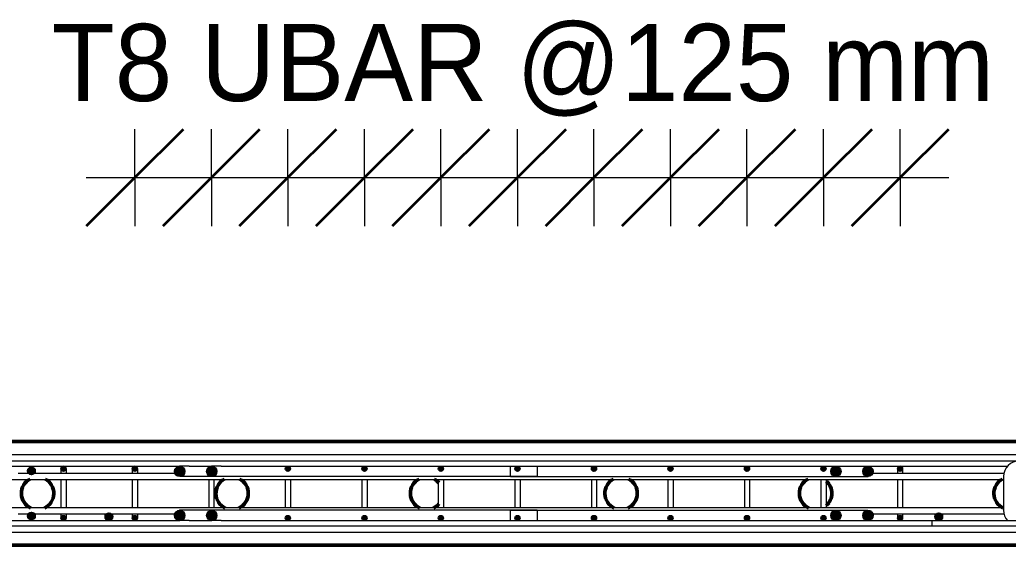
# Model space of a CAD drawing. Header units: millimetres. Extents: x 65441 to 98797, y 2255 to 31386.
# Drawn here: x 84774 to 86299, y 30290 to 31101 of the extents above; entities that cross this region are included whole.
import ezdxf

# ---------------------------------------------------------------- set-up
doc = ezdxf.new("R2010")
doc.units = ezdxf.units.MM
for name, color, linetype, lineweight in [('A-ANNO-DIMS', 211, 'Continuous', 9), ('A-ANNO-DIMS-50', 211, 'Continuous', 9), ('A-WALL', 113, 'Continuous', 25), ('S-RBAR', 171, 'Continuous', 18), ('S-RBAR-IDEN', 171, 'Continuous', 9)]:
    doc.layers.add(name, color=color, linetype=linetype, lineweight=lineweight)
doc.styles.add('Nirmala UI', font='Nirmala.ttf', dxfattribs={"height": 119.0625})
doc.dimstyles.new('Arc_Length_-_2_5mm_Arial_1', dxfattribs={"dimscale": 304.8, "dimtxt": 125.683673, "dimasz": 0.492126, "dimexe": 0.246063, "dimexo": 0.0625, "dimgap": 0.287073, "dimtad": 1, "dimdec": 0, "dimzin": 0, "dimdsep": 46, "dimtxsty": 'Nirmala UI', "dimblk1": 'OBLIQUE', "dimblk2": 'OBLIQUE', "dimsah": 1, "dimcen": 0.09, "dimdle": 0.246063, "dimazin": 0, "dimtfac": 1, "dimtdec": 4, "dimtix": 1, "dimtmove": 0, "dimatfit": 3, "dimfxl": 0.246063, "dimfxlon": 1, "dimtvp": 1, "dimtolj": 1, "dimtzin": 0, "dimarcsym": 2})

# ---------------------------------------------------------------- blocks, each defined once
blk = doc.blocks.new('DIMBLOCK133-Elevation Top2')
at = {"layer": 'A-ANNO-DIMS-50', "lineweight": 35}
for p, q in [((84952, 30857.6), (85027, 30932.6)), ((85070, 30857.6), (85145, 30932.6)), ((84952, 30857.6), (84877, 30782.6)), ((85070, 30857.6), (84995, 30782.6))]:
    blk.add_line(p, q, dxfattribs=at)
at = {"layer": 'A-ANNO-DIMS-50'}
for p, q in [((84952, 30857.6), (84952, 30932.6)), ((85070, 30857.6), (85070, 30932.6)), ((84877, 30857.6), (85070, 30857.6)), ((84952, 30857.6), (84952, 30782.6)), ((85070, 30857.6), (85070, 30782.6))]:
    blk.add_line(p, q, dxfattribs=at)
blk = doc.blocks.new('_Oblique')
at = {"color": 0, "linetype": 'ByBlock', "lineweight": -2}
blk.add_line((-0.5, -0.5), (0.5, 0.5), dxfattribs=at)
blk = doc.blocks.new('DIMBLOCK134-Elevation Top2')
at = {"layer": 'A-ANNO-DIMS-50', "lineweight": 35}
for p, q in [((85070, 30857.6), (85145, 30932.6)), ((85188.1, 30857.6), (85263.1, 30932.6)), ((85070, 30857.6), (84995, 30782.6)), ((85188.1, 30857.6), (85113.1, 30782.6))]:
    blk.add_line(p, q, dxfattribs=at)
at = {"layer": 'A-ANNO-DIMS-50'}
for p, q in [((85070, 30857.6), (85070, 30932.6)), ((85188.1, 30857.6), (85188.1, 30932.6)), ((85070, 30857.6), (85188.1, 30857.6)), ((85070, 30857.6), (85070, 30782.6)), ((85188.1, 30857.6), (85188.1, 30782.6))]:
    blk.add_line(p, q, dxfattribs=at)
blk = doc.blocks.new('DIMBLOCK135-Elevation Top2')
at = {"layer": 'A-ANNO-DIMS-50', "lineweight": 35}
for p, q in [((85188.1, 30857.6), (85263.1, 30932.6)), ((85306.1, 30857.6), (85381.1, 30932.6)), ((85188.1, 30857.6), (85113.1, 30782.6)), ((85306.1, 30857.6), (85231.1, 30782.6))]:
    blk.add_line(p, q, dxfattribs=at)
at = {"layer": 'A-ANNO-DIMS-50'}
for p, q in [((85188.1, 30857.6), (85188.1, 30932.6)), ((85306.1, 30857.6), (85306.1, 30932.6)), ((85188.1, 30857.6), (85306.1, 30857.6)), ((85188.1, 30857.6), (85188.1, 30782.6)), ((85306.1, 30857.6), (85306.1, 30782.6))]:
    blk.add_line(p, q, dxfattribs=at)
blk = doc.blocks.new('DIMBLOCK136-Elevation Top2')
at = {"layer": 'A-ANNO-DIMS-50', "lineweight": 35}
for p, q in [((85306.1, 30857.6), (85381.1, 30932.6)), ((85424.1, 30857.6), (85499.1, 30932.6)), ((85306.1, 30857.6), (85231.1, 30782.6)), ((85424.1, 30857.6), (85349.1, 30782.6))]:
    blk.add_line(p, q, dxfattribs=at)
at = {"layer": 'A-ANNO-DIMS-50'}
for p, q in [((85306.1, 30857.6), (85306.1, 30932.6)), ((85424.1, 30857.6), (85424.1, 30932.6)), ((85306.1, 30857.6), (85424.1, 30857.6)), ((85306.1, 30857.6), (85306.1, 30782.6)), ((85424.1, 30857.6), (85424.1, 30782.6))]:
    blk.add_line(p, q, dxfattribs=at)
blk = doc.blocks.new('DIMBLOCK137-Elevation Top2')
at = {"layer": 'A-ANNO-DIMS-50', "lineweight": 35}
for p, q in [((85424.1, 30857.6), (85499.1, 30932.6)), ((85542.1, 30857.6), (85617.1, 30932.6)), ((85424.1, 30857.6), (85349.1, 30782.6)), ((85542.1, 30857.6), (85467.1, 30782.6))]:
    blk.add_line(p, q, dxfattribs=at)
at = {"layer": 'A-ANNO-DIMS-50'}
for p, q in [((85424.1, 30857.6), (85424.1, 30932.6)), ((85542.1, 30857.6), (85542.1, 30932.6)), ((85424.1, 30857.6), (85542.1, 30857.6)), ((85424.1, 30857.6), (85424.1, 30782.6)), ((85542.1, 30857.6), (85542.1, 30782.6))]:
    blk.add_line(p, q, dxfattribs=at)
blk = doc.blocks.new('DIMBLOCK138-Elevation Top2')
at = {"layer": 'A-ANNO-DIMS-50', "lineweight": 35}
for p, q in [((85542.1, 30857.6), (85617.1, 30932.6)), ((85660.2, 30857.6), (85735.2, 30932.6)), ((85542.1, 30857.6), (85467.1, 30782.6)), ((85660.2, 30857.6), (85585.2, 30782.6))]:
    blk.add_line(p, q, dxfattribs=at)
at = {"layer": 'A-ANNO-DIMS-50'}
for p, q in [((85542.1, 30857.6), (85542.1, 30932.6)), ((85660.2, 30857.6), (85660.2, 30932.6)), ((85542.1, 30857.6), (85660.2, 30857.6)), ((85542.1, 30857.6), (85542.1, 30782.6)), ((85660.2, 30857.6), (85660.2, 30782.6))]:
    blk.add_line(p, q, dxfattribs=at)
blk = doc.blocks.new('DIMBLOCK139-Elevation Top2')
at = {"layer": 'A-ANNO-DIMS-50', "lineweight": 35}
for p, q in [((85660.2, 30857.6), (85735.2, 30932.6)), ((85778.2, 30857.6), (85853.2, 30932.6)), ((85660.2, 30857.6), (85585.2, 30782.6)), ((85778.2, 30857.6), (85703.2, 30782.6))]:
    blk.add_line(p, q, dxfattribs=at)
at = {"layer": 'A-ANNO-DIMS-50'}
for p, q in [((85660.2, 30857.6), (85660.2, 30932.6)), ((85778.2, 30857.6), (85778.2, 30932.6)), ((85660.2, 30857.6), (85778.2, 30857.6)), ((85660.2, 30857.6), (85660.2, 30782.6)), ((85778.2, 30857.6), (85778.2, 30782.6))]:
    blk.add_line(p, q, dxfattribs=at)
blk = doc.blocks.new('DIMBLOCK140-Elevation Top2')
at = {"layer": 'A-ANNO-DIMS-50', "lineweight": 35}
for p, q in [((85778.2, 30857.6), (85853.2, 30932.6)), ((85896.2, 30857.6), (85971.2, 30932.6)), ((85778.2, 30857.6), (85703.2, 30782.6)), ((85896.2, 30857.6), (85821.2, 30782.6))]:
    blk.add_line(p, q, dxfattribs=at)
at = {"layer": 'A-ANNO-DIMS-50'}
for p, q in [((85778.2, 30857.6), (85778.2, 30932.6)), ((85896.2, 30857.6), (85896.2, 30932.6)), ((85778.2, 30857.6), (85896.2, 30857.6)), ((85778.2, 30857.6), (85778.2, 30782.6)), ((85896.2, 30857.6), (85896.2, 30782.6))]:
    blk.add_line(p, q, dxfattribs=at)
blk = doc.blocks.new('DIMBLOCK141-Elevation Top2')
at = {"layer": 'A-ANNO-DIMS-50', "lineweight": 35}
for p, q in [((85896.2, 30857.6), (85971.2, 30932.6)), ((86014.2, 30857.6), (86089.2, 30932.6)), ((85896.2, 30857.6), (85821.2, 30782.6)), ((86014.2, 30857.6), (85939.2, 30782.6))]:
    blk.add_line(p, q, dxfattribs=at)
at = {"layer": 'A-ANNO-DIMS-50'}
for p, q in [((85896.2, 30857.6), (85896.2, 30932.6)), ((86014.2, 30857.6), (86014.2, 30932.6)), ((85896.2, 30857.6), (86014.2, 30857.6)), ((85896.2, 30857.6), (85896.2, 30782.6)), ((86014.2, 30857.6), (86014.2, 30782.6))]:
    blk.add_line(p, q, dxfattribs=at)
blk = doc.blocks.new('DIMBLOCK142-Elevation Top2')
at = {"layer": 'A-ANNO-DIMS-50', "lineweight": 35}
for p, q in [((86014.2, 30857.6), (86089.2, 30932.6)), ((86132.3, 30857.6), (86207.3, 30932.6)), ((86014.2, 30857.6), (85939.2, 30782.6)), ((86132.3, 30857.6), (86057.3, 30782.6))]:
    blk.add_line(p, q, dxfattribs=at)
at = {"layer": 'A-ANNO-DIMS-50'}
for p, q in [((86014.2, 30857.6), (86014.2, 30932.6)), ((86132.3, 30857.6), (86132.3, 30932.6)), ((86014.2, 30857.6), (86207.3, 30857.6)), ((86014.2, 30857.6), (86014.2, 30782.6)), ((86132.3, 30857.6), (86132.3, 30782.6))]:
    blk.add_line(p, q, dxfattribs=at)
blk = doc.blocks.new('DIMBLOCK143-Elevation Top2')
at = {"layer": 'A-ANNO-DIMS-50', "lineweight": 35}
for p, q in [((84952, 30857.6), (85027, 30932.6)), ((85070, 30857.6), (85145, 30932.6)), ((85188.1, 30857.6), (85263.1, 30932.6)), ((85306.1, 30857.6), (85381.1, 30932.6)), ((85424.1, 30857.6), (85499.1, 30932.6)), ((85542.1, 30857.6), (85617.1, 30932.6)), ((85660.2, 30857.6), (85735.2, 30932.6)), ((85778.2, 30857.6), (85853.2, 30932.6)), ((85896.2, 30857.6), (85971.2, 30932.6)), ((86014.2, 30857.6), (86089.2, 30932.6)), ((86132.3, 30857.6), (86207.3, 30932.6)), ((84952, 30857.6), (84877, 30782.6)), ((85070, 30857.6), (84995, 30782.6)), ((85188.1, 30857.6), (85113.1, 30782.6)), ((85306.1, 30857.6), (85231.1, 30782.6)), ((85424.1, 30857.6), (85349.1, 30782.6)), ((85542.1, 30857.6), (85467.1, 30782.6)), ((85660.2, 30857.6), (85585.2, 30782.6)), ((85778.2, 30857.6), (85703.2, 30782.6)), ((85896.2, 30857.6), (85821.2, 30782.6)), ((86014.2, 30857.6), (85939.2, 30782.6)), ((86132.3, 30857.6), (86057.3, 30782.6))]:
    blk.add_line(p, q, dxfattribs=at)
at = {"layer": 'A-ANNO-DIMS-50'}
for p, q in [((84952, 30857.6), (84952, 30932.6)), ((85070, 30857.6), (85070, 30932.6)), ((85188.1, 30857.6), (85188.1, 30932.6)), ((85306.1, 30857.6), (85306.1, 30932.6)), ((85424.1, 30857.6), (85424.1, 30932.6)), ((85542.1, 30857.6), (85542.1, 30932.6)), ((85660.2, 30857.6), (85660.2, 30932.6)), ((85778.2, 30857.6), (85778.2, 30932.6)), ((85896.2, 30857.6), (85896.2, 30932.6)), ((86014.2, 30857.6), (86014.2, 30932.6)), ((86132.3, 30857.6), (86132.3, 30932.6)), ((84877, 30857.6), (86207.3, 30857.6)), ((84877, 30857.6), (85070, 30857.6)), ((84952, 30857.6), (84952, 30782.6)), ((85070, 30857.6), (85188.1, 30857.6)), ((85070, 30857.6), (85070, 30782.6)), ((85188.1, 30857.6), (85306.1, 30857.6)), ((85188.1, 30857.6), (85188.1, 30782.6)), ((85306.1, 30857.6), (85424.1, 30857.6)), ((85306.1, 30857.6), (85306.1, 30782.6)), ((85424.1, 30857.6), (85542.1, 30857.6)), ((85424.1, 30857.6), (85424.1, 30782.6)), ((85542.1, 30857.6), (85660.2, 30857.6)), ((85542.1, 30857.6), (85542.1, 30782.6)), ((85660.2, 30857.6), (85778.2, 30857.6)), ((85660.2, 30857.6), (85660.2, 30782.6)), ((85778.2, 30857.6), (85896.2, 30857.6)), ((85778.2, 30857.6), (85778.2, 30782.6)), ((85896.2, 30857.6), (86014.2, 30857.6)), ((85896.2, 30857.6), (85896.2, 30782.6)), ((86014.2, 30857.6), (86207.3, 30857.6)), ((86014.2, 30857.6), (86014.2, 30782.6)), ((86132.3, 30857.6), (86132.3, 30782.6))]:
    blk.add_line(p, q, dxfattribs=at)
blk = doc.blocks.new('_None')

msp = doc.modelspace()

# ---------------------------------------------------------------- hatches: boundary and pattern name
at = {"layer": 'S-RBAR'}
for points in [[(84792.5, 30399.2), (84798.5, 30405.2), (84792.5, 30411.2), (84786.5, 30405.2)], [(84842, 30404.4), (84846, 30408.4), (84842, 30412.4), (84838, 30408.4)], [(84842, 30404.4), (84846, 30408.4), (84842, 30412.4), (84838, 30408.4)], [(84952, 30404.4), (84956, 30408.4), (84952, 30412.4), (84948, 30408.4), (84948.9, 30407.5)], [(84952, 30404.4), (84956, 30408.4), (84952, 30412.4), (84948, 30408.4), (84948.9, 30407.5)], [(85016.5, 30397.9), (85025.9, 30397.9), (85028.8, 30406.9), (85021.2, 30412.4), (85013.6, 30406.9)], [(85066, 30397.9), (85075.4, 30397.9), (85078.3, 30406.9), (85070.7, 30412.4), (85063.1, 30406.9)], [(85070, 30404.4), (85074, 30408.4), (85070, 30412.4), (85066, 30408.4)], [(85070, 30404.4), (85074, 30408.4), (85070, 30412.4), (85066, 30408.4)], [(85188.1, 30404.4), (85192.1, 30408.4), (85188.1, 30412.4), (85184.1, 30408.4)], [(85188.1, 30404.4), (85192.1, 30408.4), (85188.1, 30412.4), (85184.1, 30408.4)], [(85306.1, 30404.4), (85310.1, 30408.4), (85306.1, 30412.4), (85302.1, 30408.4)], [(85306.1, 30404.4), (85310.1, 30408.4), (85306.1, 30412.4), (85302.1, 30408.4)], [(85424.1, 30404.4), (85428.1, 30408.4), (85424.1, 30412.4), (85420.1, 30408.4)], [(85424.1, 30404.4), (85428.1, 30408.4), (85424.1, 30412.4), (85420.1, 30408.4)], [(85542.1, 30404.4), (85546.1, 30408.4), (85542.1, 30412.4), (85538.1, 30408.4)], [(85542.1, 30404.4), (85546.1, 30408.4), (85542.1, 30412.4), (85538.1, 30408.4)], [(85660.2, 30404.4), (85664.2, 30408.4), (85660.2, 30412.4), (85656.2, 30408.4)], [(85660.2, 30404.4), (85664.2, 30408.4), (85660.2, 30412.4), (85656.2, 30408.4)], [(85778.2, 30404.4), (85782.2, 30408.4), (85778.2, 30412.4), (85774.2, 30408.4)], [(85778.2, 30404.4), (85782.2, 30408.4), (85778.2, 30412.4), (85774.2, 30408.4)], [(85896.2, 30404.4), (85900.2, 30408.4), (85896.2, 30412.4), (85892.2, 30408.4), (85894, 30406.6)], [(85896.2, 30404.4), (85900.2, 30408.4), (85896.2, 30412.4), (85892.2, 30408.4), (85894, 30406.6)], [(86014.2, 30404.4), (86018.2, 30408.4), (86014.2, 30412.4), (86010.2, 30408.4)], [(86014.2, 30404.4), (86018.2, 30408.4), (86014.2, 30412.4), (86010.2, 30408.4)], [(86033.3, 30396.4), (86040.9, 30401.9), (86038, 30410.9), (86028.6, 30410.9), (86025.7, 30401.9)], [(86082.8, 30396.4), (86090.4, 30401.9), (86087.5, 30410.9), (86078.1, 30410.9), (86075.2, 30401.9)], [(86132.3, 30404.4), (86136.3, 30408.4), (86132.3, 30412.4), (86128.3, 30408.4)], [(86132.3, 30404.4), (86136.3, 30408.4), (86132.3, 30412.4), (86128.3, 30408.4)], [(84792.5, 30329.6), (84798.5, 30335.6), (84792.4, 30341.5), (84786.5, 30335.6)], [(84912, 30328.5), (84918, 30334.5), (84912, 30340.5), (84906, 30334.5)], [(85016.5, 30329.9), (85025.9, 30329.9), (85028.8, 30338.9), (85021.2, 30344.4), (85013.6, 30338.9)], [(85066, 30329.9), (85075.4, 30329.9), (85078.3, 30338.9), (85070.7, 30344.4), (85063.1, 30338.9)], [(86033.3, 30328.4), (86040.9, 30333.9), (86038, 30342.9), (86028.6, 30342.9), (86025.7, 30333.9)], [(86082.8, 30328.4), (86090.4, 30333.9), (86087.5, 30342.9), (86078.1, 30342.9), (86075.2, 30333.9)], [(86192, 30328.5), (86198, 30334.5), (86192, 30340.5), (86186, 30334.5)], [(84842, 30328.4), (84846, 30332.4), (84842, 30336.4), (84838, 30332.4)], [(84842, 30328.4), (84846, 30332.4), (84842, 30336.4), (84838, 30332.4)], [(84952, 30328.4), (84956, 30332.4), (84952, 30336.4), (84948, 30332.4)], [(84952, 30328.4), (84956, 30332.4), (84952, 30336.4), (84948, 30332.4)], [(85070, 30328.4), (85074, 30332.4), (85070, 30336.4), (85066, 30332.4)], [(85070, 30328.4), (85074, 30332.4), (85070, 30336.4), (85066, 30332.4)], [(85188.1, 30328.4), (85192.1, 30332.4), (85188.1, 30336.4), (85184.1, 30332.4)], [(85188.1, 30328.4), (85192.1, 30332.4), (85188.1, 30336.4), (85184.1, 30332.4)], [(85306.1, 30328.4), (85310.1, 30332.4), (85306.1, 30336.4), (85302.1, 30332.4)], [(85306.1, 30328.4), (85310.1, 30332.4), (85306.1, 30336.4), (85302.1, 30332.4)], [(85424.1, 30328.4), (85428.1, 30332.4), (85424.1, 30336.4), (85420.1, 30332.4)], [(85424.1, 30328.4), (85428.1, 30332.4), (85424.1, 30336.4), (85420.1, 30332.4)], [(85542.1, 30328.4), (85546.1, 30332.4), (85542.1, 30336.4), (85538.1, 30332.4)], [(85542.1, 30328.4), (85546.1, 30332.4), (85542.1, 30336.4), (85538.1, 30332.4)], [(85660.2, 30328.4), (85664.2, 30332.4), (85660.2, 30336.4), (85656.2, 30332.4)], [(85660.2, 30328.4), (85664.2, 30332.4), (85660.2, 30336.4), (85656.2, 30332.4)], [(85778.2, 30328.4), (85782.2, 30332.4), (85778.2, 30336.4), (85774.2, 30332.4)], [(85778.2, 30328.4), (85782.2, 30332.4), (85778.2, 30336.4), (85774.2, 30332.4)], [(85896.2, 30328.4), (85900.2, 30332.4), (85896.2, 30336.4), (85892.2, 30332.4), (85894, 30330.6)], [(85896.2, 30328.4), (85900.2, 30332.4), (85896.2, 30336.4), (85892.2, 30332.4), (85894, 30330.6)], [(86014.2, 30328.4), (86018.2, 30332.4), (86014.2, 30336.4), (86010.2, 30332.4)], [(86014.2, 30328.4), (86018.2, 30332.4), (86014.2, 30336.4), (86010.2, 30332.4)], [(86132.3, 30328.4), (86136.3, 30332.4), (86132.3, 30336.4), (86128.3, 30332.4)], [(86132.3, 30328.4), (86136.3, 30332.4), (86132.3, 30336.4), (86128.3, 30332.4)]]:
    msp.add_hatch(color=256, dxfattribs=at).paths.add_polyline_path(points)
h = msp.add_hatch(color=256, dxfattribs=at)
edge = h.paths.add_edge_path()
edge.add_arc((84792.5, 30405.2), 6, 0, 360)
h = msp.add_hatch(color=256, dxfattribs=at)
edge = h.paths.add_edge_path()
edge.add_arc((84842, 30408.4), 4, 0, 360)
h = msp.add_hatch(color=256, dxfattribs=at)
edge = h.paths.add_edge_path()
edge.add_arc((84842, 30408.4), 4, 0, 360)
h = msp.add_hatch(color=256, dxfattribs=at)
edge = h.paths.add_edge_path()
edge.add_arc((84952, 30408.4), 4, 0, 360)
h = msp.add_hatch(color=256, dxfattribs=at)
edge = h.paths.add_edge_path()
edge.add_arc((84952, 30408.4), 4, 0, 360)
h = msp.add_hatch(color=256, dxfattribs=at)
edge = h.paths.add_edge_path()
edge.add_arc((85021.2, 30404.4), 8, 0, 360)
h = msp.add_hatch(color=256, dxfattribs=at)
edge = h.paths.add_edge_path()
edge.add_arc((85070.7, 30404.4), 8, 0, 360)
h = msp.add_hatch(color=256, dxfattribs=at)
edge = h.paths.add_edge_path()
edge.add_arc((85070, 30408.4), 4, 0, 360)
h = msp.add_hatch(color=256, dxfattribs=at)
edge = h.paths.add_edge_path()
edge.add_arc((85070, 30408.4), 4, 0, 360)
h = msp.add_hatch(color=256, dxfattribs=at)
edge = h.paths.add_edge_path()
edge.add_arc((85188.1, 30408.4), 4, 0, 360)
h = msp.add_hatch(color=256, dxfattribs=at)
edge = h.paths.add_edge_path()
edge.add_arc((85188.1, 30408.4), 4, 0, 360)
h = msp.add_hatch(color=256, dxfattribs=at)
edge = h.paths.add_edge_path()
edge.add_arc((85306.1, 30408.4), 4, 0, 360)
h = msp.add_hatch(color=256, dxfattribs=at)
edge = h.paths.add_edge_path()
edge.add_arc((85306.1, 30408.4), 4, 0, 360)
h = msp.add_hatch(color=256, dxfattribs=at)
edge = h.paths.add_edge_path()
edge.add_arc((85424.1, 30408.4), 4, 0, 360)
h = msp.add_hatch(color=256, dxfattribs=at)
edge = h.paths.add_edge_path()
edge.add_arc((85424.1, 30408.4), 4, 0, 360)
h = msp.add_hatch(color=256, dxfattribs=at)
edge = h.paths.add_edge_path()
edge.add_arc((85542.1, 30408.4), 4, 0, 360)
h = msp.add_hatch(color=256, dxfattribs=at)
edge = h.paths.add_edge_path()
edge.add_arc((85542.1, 30408.4), 4, 0, 360)
h = msp.add_hatch(color=256, dxfattribs=at)
edge = h.paths.add_edge_path()
edge.add_arc((85660.2, 30408.4), 4, 0, 360)
h = msp.add_hatch(color=256, dxfattribs=at)
edge = h.paths.add_edge_path()
edge.add_arc((85660.2, 30408.4), 4, 0, 360)
h = msp.add_hatch(color=256, dxfattribs=at)
edge = h.paths.add_edge_path()
edge.add_arc((85778.2, 30408.4), 4, 0, 360)
h = msp.add_hatch(color=256, dxfattribs=at)
edge = h.paths.add_edge_path()
edge.add_arc((85778.2, 30408.4), 4, 0, 360)
h = msp.add_hatch(color=256, dxfattribs=at)
edge = h.paths.add_edge_path()
edge.add_arc((85896.2, 30408.4), 4, 0, 360)
h = msp.add_hatch(color=256, dxfattribs=at)
edge = h.paths.add_edge_path()
edge.add_arc((85896.2, 30408.4), 4, 0, 360)
h = msp.add_hatch(color=256, dxfattribs=at)
edge = h.paths.add_edge_path()
edge.add_arc((86014.2, 30408.4), 4, 0, 360)
h = msp.add_hatch(color=256, dxfattribs=at)
edge = h.paths.add_edge_path()
edge.add_arc((86014.2, 30408.4), 4, 0, 360)
h = msp.add_hatch(color=256, dxfattribs=at)
edge = h.paths.add_edge_path()
edge.add_arc((86033.3, 30404.4), 8, 0, 360)
h = msp.add_hatch(color=256, dxfattribs=at)
edge = h.paths.add_edge_path()
edge.add_arc((86082.8, 30404.4), 8, 0, 360)
h = msp.add_hatch(color=256, dxfattribs=at)
edge = h.paths.add_edge_path()
edge.add_arc((86132.3, 30408.4), 4, 0, 360)
h = msp.add_hatch(color=256, dxfattribs=at)
edge = h.paths.add_edge_path()
edge.add_arc((86132.3, 30408.4), 4, 0, 360)
h = msp.add_hatch(color=256, dxfattribs=at)
edge = h.paths.add_edge_path()
edge.add_arc((84792.5, 30335.6), 6, 0, 360)
h = msp.add_hatch(color=256, dxfattribs=at)
edge = h.paths.add_edge_path()
edge.add_arc((84912, 30334.5), 6, 0, 360)
h = msp.add_hatch(color=256, dxfattribs=at)
edge = h.paths.add_edge_path()
edge.add_arc((85021.2, 30336.4), 8, 0, 360)
h = msp.add_hatch(color=256, dxfattribs=at)
edge = h.paths.add_edge_path()
edge.add_arc((85070.7, 30336.4), 8, 0, 360)
h = msp.add_hatch(color=256, dxfattribs=at)
edge = h.paths.add_edge_path()
edge.add_arc((86033.3, 30336.4), 8, 0, 360)
h = msp.add_hatch(color=256, dxfattribs=at)
edge = h.paths.add_edge_path()
edge.add_arc((86082.8, 30336.4), 8, 0, 360)
h = msp.add_hatch(color=256, dxfattribs=at)
edge = h.paths.add_edge_path()
edge.add_arc((86192, 30334.5), 6, 0, 360)
h = msp.add_hatch(color=256, dxfattribs=at)
edge = h.paths.add_edge_path()
edge.add_arc((84842, 30332.4), 4, 0, 360)
h = msp.add_hatch(color=256, dxfattribs=at)
edge = h.paths.add_edge_path()
edge.add_arc((84842, 30332.4), 4, 0, 360)
h = msp.add_hatch(color=256, dxfattribs=at)
edge = h.paths.add_edge_path()
edge.add_arc((84952, 30332.4), 4, 0, 360)
h = msp.add_hatch(color=256, dxfattribs=at)
edge = h.paths.add_edge_path()
edge.add_arc((84952, 30332.4), 4, 0, 360)
h = msp.add_hatch(color=256, dxfattribs=at)
edge = h.paths.add_edge_path()
edge.add_arc((85070, 30332.4), 4, 0, 360)
h = msp.add_hatch(color=256, dxfattribs=at)
edge = h.paths.add_edge_path()
edge.add_arc((85070, 30332.4), 4, 0, 360)
h = msp.add_hatch(color=256, dxfattribs=at)
edge = h.paths.add_edge_path()
edge.add_arc((85188.1, 30332.4), 4, 0, 360)
h = msp.add_hatch(color=256, dxfattribs=at)
edge = h.paths.add_edge_path()
edge.add_arc((85188.1, 30332.4), 4, 0, 360)
h = msp.add_hatch(color=256, dxfattribs=at)
edge = h.paths.add_edge_path()
edge.add_arc((85306.1, 30332.4), 4, 0, 360)
h = msp.add_hatch(color=256, dxfattribs=at)
edge = h.paths.add_edge_path()
edge.add_arc((85306.1, 30332.4), 4, 0, 360)
h = msp.add_hatch(color=256, dxfattribs=at)
edge = h.paths.add_edge_path()
edge.add_arc((85424.1, 30332.4), 4, 0, 360)
h = msp.add_hatch(color=256, dxfattribs=at)
edge = h.paths.add_edge_path()
edge.add_arc((85424.1, 30332.4), 4, 0, 360)
h = msp.add_hatch(color=256, dxfattribs=at)
edge = h.paths.add_edge_path()
edge.add_arc((85542.1, 30332.4), 4, 0, 360)
h = msp.add_hatch(color=256, dxfattribs=at)
edge = h.paths.add_edge_path()
edge.add_arc((85542.1, 30332.4), 4, 0, 360)
h = msp.add_hatch(color=256, dxfattribs=at)
edge = h.paths.add_edge_path()
edge.add_arc((85660.2, 30332.4), 4, 0, 360)
h = msp.add_hatch(color=256, dxfattribs=at)
edge = h.paths.add_edge_path()
edge.add_arc((85660.2, 30332.4), 4, 0, 360)
h = msp.add_hatch(color=256, dxfattribs=at)
edge = h.paths.add_edge_path()
edge.add_arc((85778.2, 30332.4), 4, 0, 360)
h = msp.add_hatch(color=256, dxfattribs=at)
edge = h.paths.add_edge_path()
edge.add_arc((85778.2, 30332.4), 4, 0, 360)
h = msp.add_hatch(color=256, dxfattribs=at)
edge = h.paths.add_edge_path()
edge.add_arc((85896.2, 30332.4), 4, 0, 360)
h = msp.add_hatch(color=256, dxfattribs=at)
edge = h.paths.add_edge_path()
edge.add_arc((85896.2, 30332.4), 4, 0, 360)
h = msp.add_hatch(color=256, dxfattribs=at)
edge = h.paths.add_edge_path()
edge.add_arc((86014.2, 30332.4), 4, 0, 360)
h = msp.add_hatch(color=256, dxfattribs=at)
edge = h.paths.add_edge_path()
edge.add_arc((86014.2, 30332.4), 4, 0, 360)
h = msp.add_hatch(color=256, dxfattribs=at)
edge = h.paths.add_edge_path()
edge.add_arc((86132.3, 30332.4), 4, 0, 360)
h = msp.add_hatch(color=256, dxfattribs=at)
edge = h.paths.add_edge_path()
edge.add_arc((86132.3, 30332.4), 4, 0, 360)

# ---------------------------------------------------------------- linework, layer by layer
at = {"layer": 'A-WALL', "lineweight": 50}
for p, q in [((86712, 30450.4), (82952, 30450.4)), ((84507, 30290.4), (86712, 30290.4))]:
    msp.add_line(p, q, dxfattribs=at)
for centre, start, end in [((84802, 30370.4), 117.5788, 245.1242), ((84802, 30370.4), 294.8758, 62.4212), ((85102, 30370.4), 117.5788, 245.1242), ((85102, 30370.4), 294.8758, 62.4212), ((85402, 30370.4), 117.5788, 245.1242), ((85402, 30370.4), 40.4713, 62.4212), ((85702, 30370.4), 117.5788, 245.1242), ((85702, 30370.4), 294.8758, 62.4212), ((86002, 30370.4), 117.5788, 245.1242), ((86002, 30370.4), 312.1336, 47.8664), ((86302, 30370.4), 117.5788, 245.1242), ((85402, 30370.4), 294.8758, 319.5287)]:
    msp.add_arc(centre, 25, start, end, dxfattribs=at)
at = {"layer": 'S-RBAR'}
for p, q in [((83030, 30430.4), (86634, 30430.4)), ((83287, 30420.4), (86316, 30420.4)), ((83287, 30412.4), (85021.2, 30412.4)), ((84772, 30401.7), (85021.2, 30401.7)), ((84792.5, 30411.2), (84786.5, 30405.2)), ((84786.5, 30405.2), (84792.5, 30399.2)), ((84798.5, 30405.2), (84792.5, 30411.2)), ((84792.5, 30399.2), (84798.5, 30405.2)), ((84842, 30412.4), (84838, 30408.4)), ((84842, 30412.4), (84838, 30408.4)), ((84838, 30408.4), (84838, 30401.9)), ((84838, 30408.4), (84842, 30404.4)), ((84838, 30408.4), (84842, 30404.4)), ((84846, 30408.4), (84842, 30412.4)), ((84846, 30408.4), (84842, 30412.4)), ((84842, 30404.4), (84846, 30408.4)), ((84842, 30404.4), (84846, 30408.4)), ((84846, 30408.4), (84846, 30401.9)), ((84952, 30412.4), (84948, 30408.4)), ((84952, 30412.4), (84948, 30408.4)), ((84948, 30408.4), (84948, 30401.9)), ((84948, 30408.4), (84948.9, 30407.5)), ((84948, 30408.4), (84948.9, 30407.5)), ((84948.9, 30407.5), (84952, 30404.4)), ((84948.9, 30407.5), (84952, 30404.4)), ((84956, 30408.4), (84952, 30412.4)), ((84956, 30408.4), (84952, 30412.4)), ((84952, 30404.4), (84956, 30408.4)), ((84952, 30404.4), (84956, 30408.4)), ((84956, 30408.4), (84956, 30401.9)), ((85021.2, 30412.4), (85013.6, 30406.9)), ((85013.6, 30406.9), (85016.5, 30397.9)), ((85035.8, 30412.4), (85021.2, 30412.4)), ((85028.8, 30406.9), (85021.2, 30412.4)), ((85025.9, 30397.9), (85028.8, 30406.9)), ((85035.8, 30412.4), (85070.7, 30412.4)), ((85070.7, 30412.4), (85063.1, 30406.9)), ((85063.1, 30406.9), (85066, 30397.9)), ((85070, 30412.4), (85066, 30408.4)), ((85070, 30412.4), (85066, 30408.4)), ((85066, 30408.4), (85070, 30404.4)), ((85066, 30408.4), (85070, 30404.4)), ((85074, 30408.4), (85070, 30412.4)), ((85074, 30408.4), (85070, 30412.4)), ((85070, 30404.4), (85074, 30408.4)), ((85070, 30404.4), (85074, 30408.4)), ((85085.3, 30412.4), (85070.7, 30412.4)), ((85078.3, 30406.9), (85070.7, 30412.4)), ((85075.4, 30397.9), (85078.3, 30406.9)), ((85085.3, 30412.4), (86018.7, 30412.4)), ((85188.1, 30412.4), (85184.1, 30408.4)), ((85188.1, 30412.4), (85184.1, 30408.4)), ((85184.1, 30408.4), (85188.1, 30404.4)), ((85184.1, 30408.4), (85188.1, 30404.4)), ((85192.1, 30408.4), (85188.1, 30412.4)), ((85192.1, 30408.4), (85188.1, 30412.4)), ((85188.1, 30404.4), (85192.1, 30408.4)), ((85188.1, 30404.4), (85192.1, 30408.4)), ((85306.1, 30412.4), (85302.1, 30408.4)), ((85306.1, 30412.4), (85302.1, 30408.4)), ((85302.1, 30408.4), (85306.1, 30404.4)), ((85302.1, 30408.4), (85306.1, 30404.4)), ((85310.1, 30408.4), (85306.1, 30412.4)), ((85310.1, 30408.4), (85306.1, 30412.4)), ((85306.1, 30404.4), (85310.1, 30408.4)), ((85306.1, 30404.4), (85310.1, 30408.4)), ((85424.1, 30412.4), (85420.1, 30408.4)), ((85424.1, 30412.4), (85420.1, 30408.4)), ((85420.1, 30408.4), (85424.1, 30404.4)), ((85420.1, 30408.4), (85424.1, 30404.4)), ((85428.1, 30408.4), (85424.1, 30412.4)), ((85428.1, 30408.4), (85424.1, 30412.4)), ((85424.1, 30404.4), (85428.1, 30408.4)), ((85424.1, 30404.4), (85428.1, 30408.4)), ((85531.2, 30396.4), (85531.2, 30412.4)), ((85542.1, 30412.4), (85538.1, 30408.4)), ((85542.1, 30412.4), (85538.1, 30408.4)), ((85538.1, 30408.4), (85542.1, 30404.4)), ((85538.1, 30408.4), (85542.1, 30404.4)), ((85546.1, 30408.4), (85542.1, 30412.4)), ((85546.1, 30408.4), (85542.1, 30412.4)), ((85542.1, 30404.4), (85546.1, 30408.4)), ((85542.1, 30404.4), (85546.1, 30408.4)), ((85572.7, 30412.4), (85572.7, 30396.4)), ((85660.2, 30412.4), (85656.2, 30408.4)), ((85660.2, 30412.4), (85656.2, 30408.4)), ((85656.2, 30408.4), (85660.2, 30404.4)), ((85656.2, 30408.4), (85660.2, 30404.4)), ((85664.2, 30408.4), (85660.2, 30412.4)), ((85664.2, 30408.4), (85660.2, 30412.4)), ((85660.2, 30404.4), (85664.2, 30408.4)), ((85660.2, 30404.4), (85664.2, 30408.4)), ((85778.2, 30412.4), (85774.2, 30408.4)), ((85778.2, 30412.4), (85774.2, 30408.4)), ((85774.2, 30408.4), (85778.2, 30404.4)), ((85774.2, 30408.4), (85778.2, 30404.4)), ((85782.2, 30408.4), (85778.2, 30412.4)), ((85782.2, 30408.4), (85778.2, 30412.4)), ((85778.2, 30404.4), (85782.2, 30408.4)), ((85778.2, 30404.4), (85782.2, 30408.4)), ((85896.2, 30412.4), (85892.2, 30408.4)), ((85896.2, 30412.4), (85892.2, 30408.4)), ((85892.2, 30408.4), (85894, 30406.6)), ((85892.2, 30408.4), (85894, 30406.6)), ((85894, 30406.6), (85896.2, 30404.4)), ((85894, 30406.6), (85896.2, 30404.4)), ((85900.2, 30408.4), (85896.2, 30412.4)), ((85900.2, 30408.4), (85896.2, 30412.4)), ((85896.2, 30404.4), (85900.2, 30408.4)), ((85896.2, 30404.4), (85900.2, 30408.4)), ((86014.2, 30412.4), (86010.2, 30408.4)), ((86014.2, 30412.4), (86010.2, 30408.4)), ((86010.2, 30408.4), (86014.2, 30404.4)), ((86010.2, 30408.4), (86014.2, 30404.4)), ((86018.2, 30408.4), (86014.2, 30412.4)), ((86018.2, 30408.4), (86014.2, 30412.4)), ((86014.2, 30404.4), (86018.2, 30408.4)), ((86014.2, 30404.4), (86018.2, 30408.4)), ((86018.7, 30412.4), (86033.3, 30412.4)), ((86028.6, 30410.9), (86025.7, 30401.9)), ((86025.7, 30401.9), (86033.3, 30396.4)), ((86038, 30410.9), (86028.6, 30410.9)), ((86033.3, 30412.4), (86068.2, 30412.4)), ((86033.3, 30396.4), (86040.9, 30401.9)), ((86040.9, 30401.9), (86038, 30410.9)), ((86068.2, 30412.4), (86082.8, 30412.4)), ((86078.1, 30410.9), (86075.2, 30401.9)), ((86075.2, 30401.9), (86082.8, 30396.4)), ((86087.5, 30410.9), (86078.1, 30410.9)), ((86082.8, 30396.4), (86090.4, 30401.9)), ((86083, 30412.4), (86298.3, 30412.4)), ((86083, 30401.7), (86292.7, 30401.7)), ((86090.4, 30401.9), (86087.5, 30410.9)), ((86132.3, 30412.4), (86128.3, 30408.4)), ((86132.3, 30412.4), (86128.3, 30408.4)), ((86128.3, 30408.4), (86128.3, 30401.9)), ((86128.3, 30408.4), (86132.3, 30404.4)), ((86128.3, 30408.4), (86132.3, 30404.4)), ((86136.3, 30408.4), (86132.3, 30412.4)), ((86136.3, 30408.4), (86132.3, 30412.4)), ((86132.3, 30404.4), (86136.3, 30408.4)), ((86132.3, 30404.4), (86136.3, 30408.4)), ((86136.3, 30408.4), (86136.3, 30401.9)), ((82995, 30391.7), (86292, 30391.7)), ((84838, 30392.1), (84838, 30388.4)), ((84838, 30388.4), (84838, 30352.4)), ((84846, 30392.1), (84846, 30388.4)), ((84846, 30388.4), (84846, 30352.4)), ((84948, 30392.1), (84948, 30388.4)), ((84948, 30388.4), (84948, 30352.4)), ((84956, 30392.1), (84956, 30388.4)), ((84956, 30388.4), (84956, 30352.4)), ((85016.5, 30397.9), (85025.9, 30397.9)), ((85070.7, 30396.4), (85021.2, 30396.4)), ((85066, 30397.9), (85075.4, 30397.9)), ((85066, 30392.1), (85066, 30388.4)), ((85066, 30388.4), (85066, 30352.4)), ((85225.7, 30396.4), (85070.7, 30396.4)), ((85074, 30392.1), (85074, 30388.4)), ((85074, 30388.4), (85074, 30352.4)), ((85184.1, 30392.1), (85184.1, 30388.4)), ((85184.1, 30388.4), (85184.1, 30352.4)), ((85192.1, 30392.1), (85192.1, 30388.4)), ((85192.1, 30388.4), (85192.1, 30352.4)), ((85242.7, 30396.4), (85225.7, 30396.4)), ((85572.7, 30396.4), (85242.7, 30396.4)), ((85302.1, 30392.1), (85302.1, 30388.4)), ((85302.1, 30388.4), (85302.1, 30352.4)), ((85310.1, 30392.1), (85310.1, 30388.4)), ((85310.1, 30388.4), (85310.1, 30352.4)), ((85420.1, 30392.1), (85420.1, 30388.4)), ((85420.1, 30388.4), (85420.1, 30352.4)), ((85428.1, 30392.1), (85428.1, 30388.4)), ((85428.1, 30388.4), (85428.1, 30352.4)), ((85531.2, 30396.4), (85861.3, 30396.4)), ((85538.1, 30392.1), (85538.1, 30388.4)), ((85538.1, 30388.4), (85538.1, 30352.4)), ((85546.1, 30392.1), (85546.1, 30388.4)), ((85546.1, 30388.4), (85546.1, 30352.4)), ((85656.2, 30392.1), (85656.2, 30388.4)), ((85656.2, 30388.4), (85656.2, 30352.4)), ((85664.2, 30392.1), (85664.2, 30388.4)), ((85664.2, 30388.4), (85664.2, 30352.4)), ((85774.2, 30392.1), (85774.2, 30388.4)), ((85774.2, 30388.4), (85774.2, 30352.4)), ((85782.2, 30392.1), (85782.2, 30388.4)), ((85782.2, 30388.4), (85782.2, 30352.4)), ((85861.3, 30396.4), (85878.3, 30396.4)), ((85878.3, 30396.4), (86033.3, 30396.4)), ((85892.2, 30392.1), (85892.2, 30388.4)), ((85892.2, 30388.4), (85892.2, 30352.4)), ((85900.2, 30392.1), (85900.2, 30388.4)), ((85900.2, 30388.4), (85900.2, 30352.4)), ((86010.2, 30392.1), (86010.2, 30388.4)), ((86010.2, 30388.4), (86010.2, 30352.4)), ((86018.2, 30392.1), (86018.2, 30388.4)), ((86018.2, 30388.4), (86018.2, 30352.4)), ((86033.3, 30396.4), (86082.8, 30396.4)), ((86128.3, 30392.1), (86128.3, 30388.4)), ((86128.3, 30388.4), (86128.3, 30352.4)), ((86136.3, 30392.1), (86136.3, 30388.4)), ((86136.3, 30388.4), (86136.3, 30352.4)), ((86292, 30396.4), (86292, 30344.4)), ((82995, 30348.7), (86292, 30348.7)), ((84792.4, 30341.5), (84786.5, 30335.6)), ((84798.5, 30335.6), (84792.4, 30341.5)), ((84838, 30352.4), (84838, 30348.3)), ((84846, 30352.4), (84846, 30348.3)), ((84912, 30340.5), (84906, 30334.5)), ((84918, 30334.5), (84912, 30340.5)), ((84948, 30352.4), (84948, 30348.3)), ((84956, 30352.4), (84956, 30348.3)), ((85021.2, 30344.4), (85013.6, 30338.9)), ((85070.7, 30344.4), (85021.2, 30344.4)), ((85028.8, 30338.9), (85021.2, 30344.4)), ((85070.7, 30344.4), (85063.1, 30338.9)), ((85066, 30352.4), (85066, 30348.3)), ((85225.7, 30344.4), (85070.7, 30344.4)), ((85078.3, 30338.9), (85070.7, 30344.4)), ((85074, 30352.4), (85074, 30348.3)), ((85184.1, 30352.4), (85184.1, 30348.3)), ((85192.1, 30352.4), (85192.1, 30348.3)), ((85242.7, 30344.4), (85225.7, 30344.4)), ((85572.7, 30344.4), (85242.7, 30344.4)), ((85302.1, 30352.4), (85302.1, 30348.3)), ((85310.1, 30352.4), (85310.1, 30348.3)), ((85420.1, 30352.4), (85420.1, 30348.3)), ((85428.1, 30352.4), (85428.1, 30348.3)), ((85531.2, 30344.4), (85861.3, 30344.4)), ((85531.2, 30328.4), (85531.2, 30344.4)), ((85538.1, 30352.4), (85538.1, 30348.3)), ((85546.1, 30352.4), (85546.1, 30348.3)), ((85572.7, 30344.4), (85572.7, 30328.4)), ((85656.2, 30352.4), (85656.2, 30348.3)), ((85664.2, 30352.4), (85664.2, 30348.3)), ((85774.2, 30352.4), (85774.2, 30348.3)), ((85782.2, 30352.4), (85782.2, 30348.3)), ((85861.3, 30344.4), (85878.3, 30344.4)), ((85878.3, 30344.4), (86033.3, 30344.4)), ((85892.2, 30352.4), (85892.2, 30348.3)), ((85900.2, 30352.4), (85900.2, 30348.3)), ((86010.2, 30352.4), (86010.2, 30348.3)), ((86018.2, 30352.4), (86018.2, 30348.3)), ((86028.6, 30342.9), (86025.7, 30333.9)), ((86038, 30342.9), (86028.6, 30342.9)), ((86033.3, 30344.4), (86082.8, 30344.4)), ((86040.9, 30333.9), (86038, 30342.9)), ((86078.1, 30342.9), (86075.2, 30333.9)), ((86087.5, 30342.9), (86078.1, 30342.9)), ((86090.4, 30333.9), (86087.5, 30342.9)), ((86128.3, 30352.4), (86128.3, 30348.3)), ((86136.3, 30352.4), (86136.3, 30348.3)), ((86192, 30340.5), (86186, 30334.5)), ((86198, 30334.5), (86192, 30340.5)), ((83287, 30328.4), (85021.2, 30328.4)), ((84772, 30338.7), (85021.2, 30338.7)), ((84786.5, 30335.6), (84792.5, 30329.6)), ((84792.5, 30329.6), (84798.5, 30335.6)), ((84838, 30338.3), (84838, 30332.4)), ((84842, 30336.4), (84838, 30332.4)), ((84842, 30336.4), (84838, 30332.4)), ((84838, 30332.4), (84842, 30328.4)), ((84838, 30332.4), (84842, 30328.4)), ((84846, 30332.4), (84842, 30336.4)), ((84846, 30332.4), (84842, 30336.4)), ((84842, 30328.4), (84846, 30332.4)), ((84842, 30328.4), (84846, 30332.4)), ((84846, 30338.3), (84846, 30332.4)), ((84906, 30334.5), (84912, 30328.5)), ((84912, 30328.5), (84918, 30334.5)), ((84948, 30338.3), (84948, 30332.4)), ((84952, 30336.4), (84948, 30332.4)), ((84952, 30336.4), (84948, 30332.4)), ((84948, 30332.4), (84952, 30328.4)), ((84948, 30332.4), (84952, 30328.4)), ((84956, 30332.4), (84952, 30336.4)), ((84956, 30332.4), (84952, 30336.4)), ((84952, 30328.4), (84956, 30332.4)), ((84952, 30328.4), (84956, 30332.4)), ((84956, 30338.3), (84956, 30332.4)), ((85013.6, 30338.9), (85016.5, 30329.9)), ((85016.5, 30329.9), (85025.9, 30329.9)), ((85035.8, 30328.4), (85021.2, 30328.4)), ((85025.9, 30329.9), (85028.8, 30338.9)), ((85035.8, 30328.4), (85070.7, 30328.4)), ((85063.1, 30338.9), (85066, 30329.9)), ((85070, 30336.4), (85066, 30332.4)), ((85070, 30336.4), (85066, 30332.4)), ((85066, 30332.4), (85070, 30328.4)), ((85066, 30332.4), (85070, 30328.4)), ((85066, 30329.9), (85075.4, 30329.9)), ((85074, 30332.4), (85070, 30336.4)), ((85074, 30332.4), (85070, 30336.4)), ((85070, 30328.4), (85074, 30332.4)), ((85070, 30328.4), (85074, 30332.4)), ((85085.3, 30328.4), (85070.7, 30328.4)), ((85075.4, 30329.9), (85078.3, 30338.9)), ((85085.3, 30328.4), (86018.7, 30328.4)), ((85188.1, 30336.4), (85184.1, 30332.4)), ((85188.1, 30336.4), (85184.1, 30332.4)), ((85184.1, 30332.4), (85188.1, 30328.4)), ((85184.1, 30332.4), (85188.1, 30328.4)), ((85192.1, 30332.4), (85188.1, 30336.4)), ((85192.1, 30332.4), (85188.1, 30336.4)), ((85188.1, 30328.4), (85192.1, 30332.4)), ((85188.1, 30328.4), (85192.1, 30332.4)), ((85306.1, 30336.4), (85302.1, 30332.4)), ((85306.1, 30336.4), (85302.1, 30332.4)), ((85302.1, 30332.4), (85306.1, 30328.4)), ((85302.1, 30332.4), (85306.1, 30328.4)), ((85310.1, 30332.4), (85306.1, 30336.4)), ((85310.1, 30332.4), (85306.1, 30336.4)), ((85306.1, 30328.4), (85310.1, 30332.4)), ((85306.1, 30328.4), (85310.1, 30332.4)), ((85424.1, 30336.4), (85420.1, 30332.4)), ((85424.1, 30336.4), (85420.1, 30332.4)), ((85420.1, 30332.4), (85424.1, 30328.4)), ((85420.1, 30332.4), (85424.1, 30328.4)), ((85428.1, 30332.4), (85424.1, 30336.4)), ((85428.1, 30332.4), (85424.1, 30336.4)), ((85424.1, 30328.4), (85428.1, 30332.4)), ((85424.1, 30328.4), (85428.1, 30332.4)), ((85542.1, 30336.4), (85538.1, 30332.4)), ((85542.1, 30336.4), (85538.1, 30332.4)), ((85538.1, 30332.4), (85542.1, 30328.4)), ((85538.1, 30332.4), (85542.1, 30328.4)), ((85546.1, 30332.4), (85542.1, 30336.4)), ((85546.1, 30332.4), (85542.1, 30336.4)), ((85542.1, 30328.4), (85546.1, 30332.4)), ((85542.1, 30328.4), (85546.1, 30332.4)), ((85660.2, 30336.4), (85656.2, 30332.4)), ((85660.2, 30336.4), (85656.2, 30332.4)), ((85656.2, 30332.4), (85660.2, 30328.4)), ((85656.2, 30332.4), (85660.2, 30328.4)), ((85664.2, 30332.4), (85660.2, 30336.4)), ((85664.2, 30332.4), (85660.2, 30336.4)), ((85660.2, 30328.4), (85664.2, 30332.4)), ((85660.2, 30328.4), (85664.2, 30332.4)), ((85778.2, 30336.4), (85774.2, 30332.4)), ((85778.2, 30336.4), (85774.2, 30332.4)), ((85774.2, 30332.4), (85778.2, 30328.4)), ((85774.2, 30332.4), (85778.2, 30328.4)), ((85782.2, 30332.4), (85778.2, 30336.4)), ((85782.2, 30332.4), (85778.2, 30336.4)), ((85778.2, 30328.4), (85782.2, 30332.4)), ((85778.2, 30328.4), (85782.2, 30332.4)), ((85896.2, 30336.4), (85892.2, 30332.4)), ((85896.2, 30336.4), (85892.2, 30332.4)), ((85892.2, 30332.4), (85894, 30330.6)), ((85892.2, 30332.4), (85894, 30330.6)), ((85894, 30330.6), (85896.2, 30328.4)), ((85894, 30330.6), (85896.2, 30328.4)), ((85900.2, 30332.4), (85896.2, 30336.4)), ((85900.2, 30332.4), (85896.2, 30336.4)), ((85896.2, 30328.4), (85900.2, 30332.4)), ((85896.2, 30328.4), (85900.2, 30332.4)), ((86014.2, 30336.4), (86010.2, 30332.4)), ((86014.2, 30336.4), (86010.2, 30332.4)), ((86010.2, 30332.4), (86014.2, 30328.4)), ((86010.2, 30332.4), (86014.2, 30328.4)), ((86018.2, 30332.4), (86014.2, 30336.4)), ((86018.2, 30332.4), (86014.2, 30336.4)), ((86014.2, 30328.4), (86018.2, 30332.4)), ((86014.2, 30328.4), (86018.2, 30332.4)), ((86018.7, 30328.4), (86033.3, 30328.4)), ((86025.7, 30333.9), (86033.3, 30328.4)), ((86033.3, 30328.4), (86040.9, 30333.9)), ((86033.3, 30328.4), (86068.2, 30328.4)), ((86068.2, 30328.4), (86082.8, 30328.4)), ((86075.2, 30333.9), (86082.8, 30328.4)), ((86082.8, 30338.7), (86292.7, 30338.7)), ((86082.8, 30328.4), (86090.4, 30333.9)), ((86082.8, 30328.4), (86182, 30328.4)), ((86128.3, 30338.3), (86128.3, 30332.4)), ((86132.3, 30336.4), (86128.3, 30332.4)), ((86132.3, 30336.4), (86128.3, 30332.4)), ((86128.3, 30332.4), (86132.3, 30328.4)), ((86128.3, 30332.4), (86132.3, 30328.4)), ((86136.3, 30332.4), (86132.3, 30336.4)), ((86136.3, 30332.4), (86132.3, 30336.4)), ((86132.3, 30328.4), (86136.3, 30332.4)), ((86132.3, 30328.4), (86136.3, 30332.4)), ((86136.3, 30338.3), (86136.3, 30332.4)), ((86182, 30328.4), (86524.1, 30328.4)), ((86182, 30320.4), (86182, 30328.4)), ((86186, 30334.5), (86192, 30328.5)), ((86192, 30328.5), (86198, 30334.5)), ((83030, 30310.4), (86634, 30310.4)), ((83287, 30320.4), (86182, 30320.4)), ((86182, 30320.4), (86633, 30320.4))]:
    msp.add_line(p, q, dxfattribs=at)
for centre, radius in [((84792.5, 30405.2), 6), ((84842, 30408.4), 4), ((84842, 30408.4), 4), ((84952, 30408.4), 4), ((84952, 30408.4), 4), ((85021.2, 30404.4), 8), ((85070.7, 30404.4), 8), ((85070, 30408.4), 4), ((85070, 30408.4), 4), ((85188.1, 30408.4), 4), ((85188.1, 30408.4), 4), ((85306.1, 30408.4), 4), ((85306.1, 30408.4), 4), ((85424.1, 30408.4), 4), ((85424.1, 30408.4), 4), ((85542.1, 30408.4), 4), ((85542.1, 30408.4), 4), ((85660.2, 30408.4), 4), ((85660.2, 30408.4), 4), ((85778.2, 30408.4), 4), ((85778.2, 30408.4), 4), ((85896.2, 30408.4), 4), ((85896.2, 30408.4), 4), ((86014.2, 30408.4), 4), ((86014.2, 30408.4), 4), ((86033.3, 30404.4), 8), ((86082.8, 30404.4), 8), ((86132.3, 30408.4), 4), ((86132.3, 30408.4), 4), ((84792.5, 30335.6), 6), ((84912, 30334.5), 6), ((85021.2, 30336.4), 8), ((85070.7, 30336.4), 8), ((86033.3, 30336.4), 8), ((86082.8, 30336.4), 8), ((86192, 30334.5), 6), ((84842, 30332.4), 4), ((84842, 30332.4), 4), ((84952, 30332.4), 4), ((84952, 30332.4), 4), ((85070, 30332.4), 4), ((85070, 30332.4), 4), ((85188.1, 30332.4), 4), ((85188.1, 30332.4), 4), ((85306.1, 30332.4), 4), ((85306.1, 30332.4), 4), ((85424.1, 30332.4), 4), ((85424.1, 30332.4), 4), ((85542.1, 30332.4), 4), ((85542.1, 30332.4), 4), ((85660.2, 30332.4), 4), ((85660.2, 30332.4), 4), ((85778.2, 30332.4), 4), ((85778.2, 30332.4), 4), ((85896.2, 30332.4), 4), ((85896.2, 30332.4), 4), ((86014.2, 30332.4), 4), ((86014.2, 30332.4), 4), ((86132.3, 30332.4), 4), ((86132.3, 30332.4), 4)]:
    msp.add_circle(centre, radius, dxfattribs=at)
for centre, radius, start, end in [((86316, 30396.4), 24, 90, 180), ((84842, 30408.4), 4, 0, 180), ((84952, 30408.4), 4, 0, 180), ((86132.3, 30408.4), 4, 0, 180), ((86316, 30344.4), 24, 180, 222.0711), ((84842, 30332.4), 4, 180, 0), ((84952, 30332.4), 4, 180, 0), ((86132.3, 30332.4), 4, 180, 0)]:
    msp.add_arc(centre, radius, start, end, dxfattribs=at)

# ---------------------------------------------------------------- texts
at = {"layer": 'S-RBAR-IDEN', "insert": (84823.8, 31094.8), "char_height": 119.062, "width": 1787.763, "attachment_point": 1, "style": 'Nirmala UI'}
msp.add_mtext('T8 UBAR @125 mm', dxfattribs=at)

# ---------------------------------------------------------------- dimensions: what is measured, and where the dimension line sits
at = {"layer": 'A-ANNO-DIMS'}
for base, p1, p2, text, override, picture, middle in [((86132.3, 30857.6), (84952, 30782.6), (86132.3, 30782.6), '1180', {"dimpost": '<>', "dimblk1": 'None', "dimblk2": 'None', "dimsah": 1, "dimfxl": 1180.268854}, 'DIMBLOCK143-Elevation Top2', (85542.1, 31007)), ((85070, 30857.6), (84952, 30782.6), (85070, 30782.6), ' ', {"dimpost": '<>', "dimfxl": 118.026885}, 'DIMBLOCK133-Elevation Top2', (85011, 30857.6)), ((85188.1, 30857.6), (85070, 30782.6), (85188.1, 30782.6), ' ', {"dimpost": '<>', "dimfxl": 118.026885}, 'DIMBLOCK134-Elevation Top2', (85129, 30857.6)), ((85306.1, 30857.6), (85188.1, 30782.6), (85306.1, 30782.6), ' ', {"dimpost": '<>', "dimfxl": 118.026885}, 'DIMBLOCK135-Elevation Top2', (85247.1, 30857.6)), ((85424.1, 30857.6), (85306.1, 30782.6), (85424.1, 30782.6), ' ', {"dimpost": '<>', "dimfxl": 118.026885}, 'DIMBLOCK136-Elevation Top2', (85365.1, 30857.6)), ((85542.1, 30857.6), (85424.1, 30782.6), (85542.1, 30782.6), ' ', {"dimpost": '<>', "dimfxl": 118.026885}, 'DIMBLOCK137-Elevation Top2', (85483.1, 30857.6)), ((85660.2, 30857.6), (85542.1, 30782.6), (85660.2, 30782.6), ' ', {"dimpost": '<>', "dimfxl": 118.026885}, 'DIMBLOCK138-Elevation Top2', (85601.1, 30857.6)), ((85778.2, 30857.6), (85660.2, 30782.6), (85778.2, 30782.6), ' ', {"dimpost": '<>', "dimfxl": 118.026885}, 'DIMBLOCK139-Elevation Top2', (85719.2, 30857.6)), ((85896.2, 30857.6), (85778.2, 30782.6), (85896.2, 30782.6), ' ', {"dimpost": '<>', "dimfxl": 118.026885}, 'DIMBLOCK140-Elevation Top2', (85837.2, 30857.6)), ((86014.2, 30857.6), (85896.2, 30782.6), (86014.2, 30782.6), ' ', {"dimpost": '<>', "dimfxl": 118.026885}, 'DIMBLOCK141-Elevation Top2', (85955.2, 30857.6)), ((86132.3, 30857.6), (86014.2, 30782.6), (86132.3, 30782.6), ' ', {"dimpost": '<>', "dimfxl": 118.026885}, 'DIMBLOCK142-Elevation Top2', (86073.3, 30857.6))]:
    dim = msp.add_linear_dim(base=base, p1=p1, p2=p2, text=text, dimstyle='Arc_Length_-_2_5mm_Arial_1', override=override, dxfattribs=at)
    dim.commit()
    dim.dimension.update_dxf_attribs({"geometry": picture, "text_midpoint": middle})

doc.saveas('drawing.dxf')
